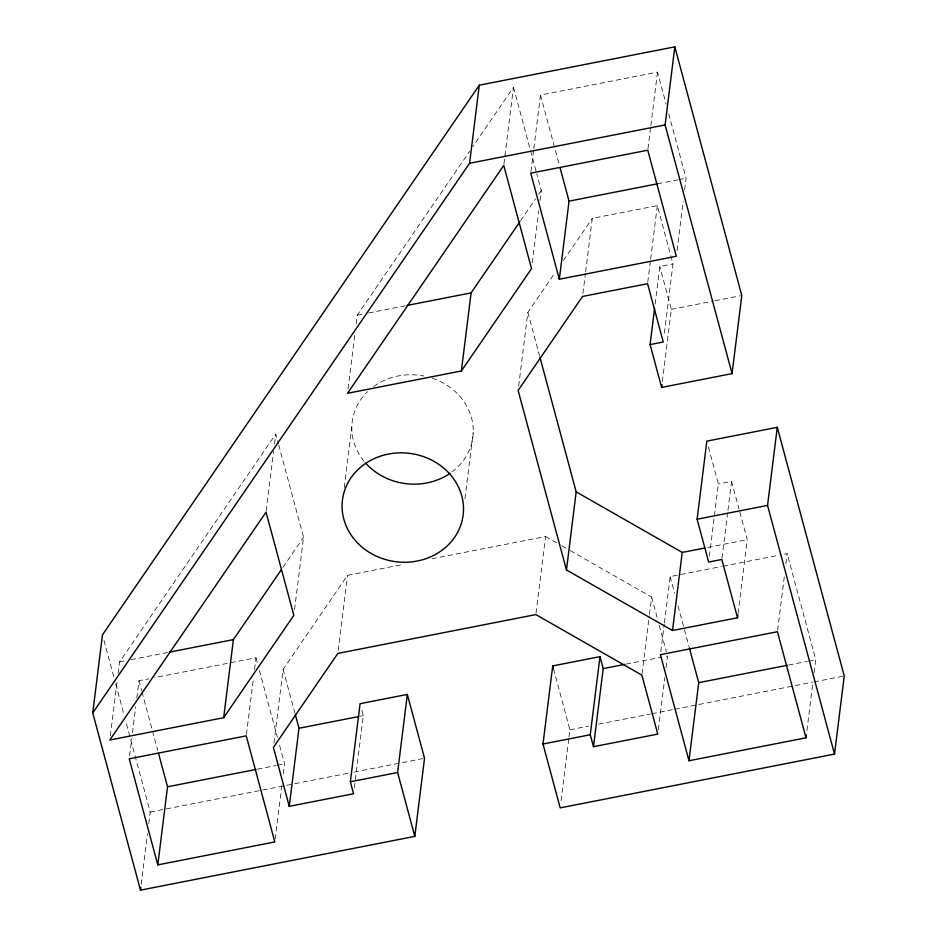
<?xml version="1.0" encoding="UTF-8"?>
<svg xmlns="http://www.w3.org/2000/svg" width="937" height="937" viewBox="0 0 937 937"><rect width="100%" height="100%" fill="white"/><g stroke="black" fill="none" stroke-linecap="round" stroke-linejoin="round"><path stroke-width="0.7" stroke-dasharray="4.68 3.51" d="M110.343 735.674L117.008 682.171M118.097 673.492L119.538 661.932L275.771 434.042L278.394 443.81M129.599 755.913L131.766 738.555M132.48 732.781L135.724 706.744M136.802 698.077L138.969 680.719L148.96 678.763M141.206 884.364L147.507 833.754M148.772 823.635L150.213 812.063L125.581 720.623M266.225 510.688L273.604 451.4M274.506 444.161L275.771 434.042M246.443 734.421L253.458 678.025M254.548 669.346L255.988 657.774L154.664 677.638M273.944 743.053L283.126 669.311L347.557 575.33L402.09 564.636M294.558 609.565L303.565 537.264L278.769 445.204M275.185 839.048L281.85 785.546M283.29 773.974L284.555 763.854L278.91 742.924M348.06 388.96L355.076 332.565M356.165 323.886L357.243 315.207L469.66 151.232M344.242 487.521L351.808 426.792M338.187 650.524L347.557 575.33M354.291 787.947L363.298 715.645L361.506 709.004M503.93 163.963L513.476 87.328L472.974 146.406M464.939 498.648L473.232 432.121M530.939 171.694L533.645 150.002M533.821 148.561L540.485 95.059L657.505 72.114L666.148 104.218M532.263 262.84L538.752 210.79M540.005 200.659L541.27 190.539L536.76 173.802M518.665 386.103L527.847 312.349L555.114 272.585M536.034 613.149L545.592 536.503L430.786 559.014M582.919 293.562L585.438 273.323M585.625 271.871L592.289 218.368L657.306 205.625L673 263.906L664.169 334.767M561.087 800.631L568.841 738.45M569.017 737.009L569.919 729.782L553.474 668.702M647.959 148.76L650.665 127.069M650.84 125.617L657.505 72.114M647.76 282.26L650.454 260.568M650.641 259.127L657.306 205.625M655.127 304.092L659.812 266.495L673 263.906M677.064 250.495L683.19 201.326M684.631 189.766L686.071 178.194L668.784 113.986M662.342 381.64L671.349 309.339L659.812 266.495M642.091 673.703L649.294 615.867M649.47 614.414L651.637 597.068L568.314 549.48M660.784 651.777L664.204 624.3M664.392 622.859L670.154 576.583L721.525 566.51M658.324 729.747L664.801 677.697M666.066 667.566L667.507 656.005L663.22 656.837M709.368 556.273L718.374 483.972L708.325 446.656M722.017 558.03L727.78 511.754M727.955 510.314L731.563 481.384L718.374 483.972M738.075 613.43L747.257 539.677L739.41 510.536M777.628 630.285L784.656 573.877M785.909 563.758L787.174 553.638L780.041 555.032M806.909 730.579L812.859 682.85M814.112 672.731L815.74 659.718L787.174 553.638M282.927 567.365L303.565 537.264M520.632 220.64L535.495 198.972M538.798 194.158L541.27 190.539M563.371 260.545L592.289 218.368M657.528 183.793L677.51 179.869M678.938 179.588L686.071 178.194M357.243 315.207L362.935 314.094M368.628 312.981L405.639 305.72M671.349 309.339L713.619 301.058M715.025 300.777L740.382 295.799M119.538 661.932L125.23 660.808M130.922 659.695L167.922 652.445M707.681 547.431L747.257 539.677M722.954 566.229L778.612 555.313M360.44 716.208L363.298 715.645M626.068 664.122L661.791 657.118M257.441 769.172L275.993 765.529M277.411 765.26L284.555 763.854M788.626 665.036L807.179 661.393M808.596 661.112L815.74 659.718M150.213 812.063L348.412 773.201M354.163 772.076L424.531 758.279M569.919 729.782L588.588 726.116M598.649 724.149L650.348 714.006M651.789 713.725L673.328 709.508M674.769 709.227L812.648 682.195M814.089 681.913L842.808 676.28M545.592 536.503L556.953 542.991M562.001 545.873L567.049 548.754M731.563 481.384L739.035 509.142M540.485 95.059L559.284 164.842M670.154 576.583L674.663 593.332M678.048 605.888L688.941 646.366M651.637 597.068L657.68 619.521M659.191 625.131L666.371 651.789M513.476 87.328L536.386 172.408M527.847 312.349L539.653 356.165M283.126 669.311L294.839 712.811M255.988 657.774L257.862 664.755M259.373 670.342L277.411 737.337M138.969 680.719L141.592 690.487M141.967 691.881L152.122 729.572M152.497 730.965L157.756 750.502M103.995 640.439L114.22 678.423M115.743 684.057L124.071 715.001M432.285 378.208A60.811 54.615 7.1 0 1 452.36 471.674M363.966 461.145A60.811 54.615 7.1 0 1 367.538 391.643M373.781 386.419A60.811 54.615 7.1 0 1 423.934 376.006"/><path stroke-width="1.41" d="M650.091 344.582L663.267 341.993L647.572 283.712L582.556 296.455L518.126 390.436L566.463 569.954L672.508 630.507L737.536 617.764L721.83 559.471L708.653 562.059L697.116 519.215L706.838 441.128L777.277 427.319L844.249 675.999L834.516 754.086L560.197 807.87L542.991 744.013L552.725 665.914L599.985 656.65L590.263 734.737L593.484 746.695L657.774 734.093L641.904 675.155L535.859 614.59L337.835 653.417L273.393 747.398L289.264 806.335L353.565 793.733L350.356 781.774L360.077 703.687L407.337 694.422L424.531 758.279L414.81 836.366L140.48 890.15L92.751 712.905L102.484 634.817L479.299 85.185L674.827 46.85L741.799 295.53L732.066 373.617L661.627 387.426L650.091 344.582L654.588 308.425M140.48 890.15L140.843 887.257M157.803 864.886L129.236 758.806L246.255 735.861L274.822 841.941L157.803 864.886L167.536 786.799L158.505 753.301M223.674 717.695L293.831 615.351L266.038 512.129L109.805 740.019L223.674 717.695L233.395 639.608L281.276 569.766M289.264 806.335L298.997 728.248L295.214 714.217M92.751 712.905L469.578 163.272L479.299 85.185M414.81 836.366L397.616 772.51L407.337 694.422M461.379 370.97L531.548 268.626L503.755 165.416L347.522 393.294L461.379 370.97L471.1 292.883L519.812 221.846M559.33 279.226L530.764 173.146L647.783 150.201L676.35 256.281L559.33 279.226L569.052 201.139L560.033 167.641M566.463 569.954L576.185 491.866L540.028 357.583M732.066 373.617L665.106 124.937L674.827 46.85M593.484 746.695L603.205 668.608L599.985 656.65M661.627 387.426L661.979 384.533M672.508 630.507L682.241 552.42L576.185 491.866M806.37 734.913L806.007 737.806L688.988 760.75L698.721 682.663L689.316 647.76M737.536 617.764L737.887 614.871M834.516 754.086L767.555 505.406L777.277 427.319M469.578 163.272L665.106 124.937M569.052 201.139L657.528 183.793M407.056 305.439L471.1 292.883M697.116 519.215L767.555 505.406M169.351 652.164L233.395 639.608M682.241 552.42L704.858 547.993M298.997 728.248L359.012 716.477M603.205 668.608L624.639 664.403M167.536 786.799L256.012 769.453M698.721 682.663L787.197 665.317M350.356 781.774L397.616 772.51M542.991 744.013L590.263 734.737M806.007 737.806L777.441 631.725L660.421 654.67L688.988 760.75M552.725 665.914L553.474 668.702M450.135 473.29A60.811 54.615 7.1 0 1 365.758 463.241M358.906 544.303A60.811 54.615 7.1 0 0 461.086 524.263A60.811 54.615 7.1 0 0 388.398 454.07A60.811 54.615 7.1 0 0 358.906 544.303"/></g></svg>
